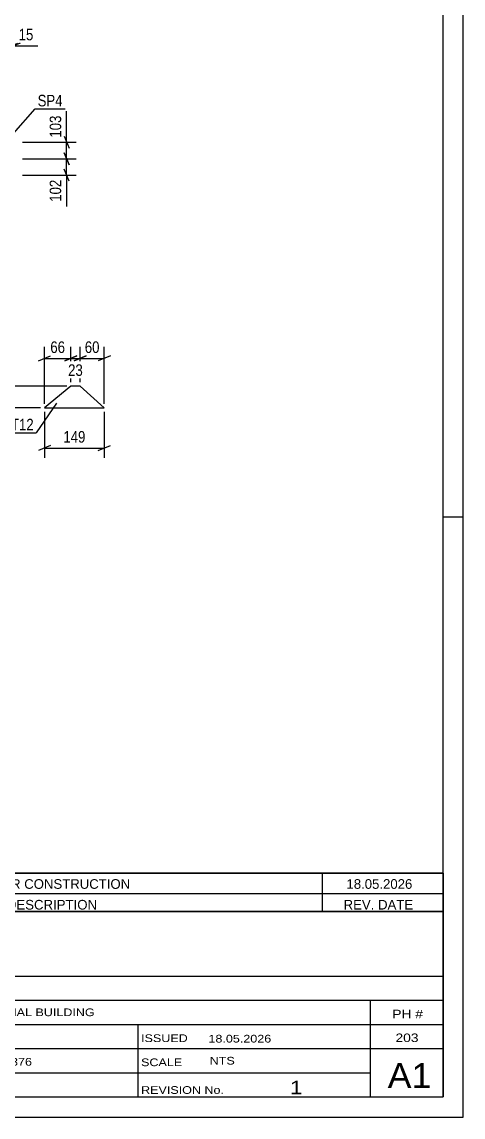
# Model space of a CAD drawing. Header units: millimetres. Extents: x 0 to 841, y 0 to 594.
# Drawn here: x 731.3 to 841, y 0 to 272 of the extents above; entities that cross this region are included whole.
import ezdxf

# ---------------------------------------------------------------- set-up
doc = ezdxf.new("R2010")
doc.units = ezdxf.units.MM
doc.styles.add('Arial Narrow', font='ARIALN.TTF', dxfattribs={"height": 0.2})

# ---------------------------------------------------------------- blocks, each defined once
blk = doc.blocks.new('Unknown-247305129-1135')
at = {"color": 5, "linetype": 'Continuous'}
for p, q in [((841, 0), (841, 594)), ((836, 5), (836, 589)), ((841, 149), (836, 149)), ((5, 5), (836, 5)), ((0, 0), (841, 0))]:
    blk.add_line(p, q, dxfattribs=at)
blk = doc.blocks.new('Part-247305129-1677 - 1661')
at = {"color": 2, "linetype": 'Continuous'}
for p, q in [((743.49, 181.56), (736.92, 176.16)), ((745.77, 181.52), (743.49, 181.56)), ((751.8, 176.16), (745.77, 181.52)), ((736.92, 176.16), (751.8, 176.16))]:
    blk.add_line(p, q, dxfattribs=at)
blk = doc.blocks.new('StraightDimension-247305129-36673 - 4580')
at = {"color": 7, "linetype": 'Continuous'}
for p, q in [((731.43, 242.13), (744.83, 242.13)), ((741.83, 243.63), (743.03, 240.63)), ((742.43, 238.01), (742.43, 242.13)), ((743.03, 236.51), (741.83, 239.51)), ((731.43, 238.01), (744.83, 238.01))]:
    blk.add_line(p, q, dxfattribs=at)
at = {"color": 0}
blk.add_wipeout([(741.68, 249.34), (737.48, 249.34), (737.48, 242.65), (741.68, 242.65)], dxfattribs=at)
at = {"color": 7, "linetype": 'Continuous'}
blk.add_line((742.43, 242.13), (742.43, 249.86), dxfattribs=at)
blk.add_line((742.43, 242.13), (742.43, 249.86), dxfattribs=at)
at = {"color": 3, "style": 'Arial Narrow'}
blk.add_text('103', height=2.863, rotation=90.0002, dxfattribs=at).set_placement((741.08, 243.25))
blk = doc.blocks.new('StraightDimension-247305129-4894 - 4580')
at = {"color": 7, "linetype": 'Continuous'}
for p, q in [((727.29, 265.49), (730.29, 266.69)), ((730.89, 266.69), (727.89, 265.49)), ((728.79, 245.53), (728.79, 268.94)), ((729.39, 245.53), (729.39, 268.94)), ((728.79, 266.09), (729.39, 266.09))]:
    blk.add_line(p, q, dxfattribs=at)
at = {"color": 0}
blk.add_wipeout([(734.77, 266.84), (734.77, 271.04), (729.91, 271.04), (729.91, 266.84)], dxfattribs=at)
at = {"color": 7, "linetype": 'Continuous'}
blk.add_line((729.39, 266.09), (735.3, 266.09), dxfattribs=at)
blk.add_line((729.39, 266.09), (735.3, 266.09), dxfattribs=at)
at = {"color": 3, "style": 'Arial Narrow'}
blk.add_text('15', height=2.863, dxfattribs=at).set_placement((730.51, 267.44))
blk = doc.blocks.new('StraightDimension-247305129-36674 - 4580')
at = {"color": 7, "linetype": 'Continuous'}
for p, q in [((741.83, 239.51), (743.03, 236.51)), ((731.43, 238.01), (744.83, 238.01)), ((742.43, 233.93), (742.43, 238.01)), ((731.43, 233.93), (744.83, 233.93)), ((743.03, 232.43), (741.83, 235.43))]:
    blk.add_line(p, q, dxfattribs=at)
at = {"color": 0}
blk.add_wipeout([(741.68, 233.4), (737.48, 233.4), (737.48, 226.72), (741.68, 226.72)], dxfattribs=at)
at = {"color": 7, "linetype": 'Continuous'}
blk.add_line((742.43, 233.93), (742.43, 226.19), dxfattribs=at)
blk.add_line((742.43, 233.93), (742.43, 226.19), dxfattribs=at)
at = {"color": 3, "style": 'Arial Narrow'}
blk.add_text('102', height=2.863, rotation=90.0002, dxfattribs=at).set_placement((741.08, 227.32))
blk = doc.blocks.new('StraightDimension-247305129-1686 - 1661')
at = {"color": 7, "linetype": 'Continuous'}
for p, q in [((736.92, 175.16), (736.92, 163.76)), ((751.8, 175.16), (751.8, 163.76)), ((738.42, 166.76), (735.42, 165.56)), ((736.92, 166.16), (751.8, 166.16)), ((750.3, 165.56), (753.3, 166.76))]:
    blk.add_line(p, q, dxfattribs=at)
at = {"color": 0}
blk.add_wipeout([(747.7, 166.91), (747.7, 171.11), (741.02, 171.11), (741.02, 166.91)], dxfattribs=at)
at = {"color": 3, "style": 'Arial Narrow'}
blk.add_text('149', height=2.863, dxfattribs=at).set_placement((741.62, 167.51))
blk = doc.blocks.new('StraightDimension-247305129-1693 - 1661')
at = {"color": 7, "linetype": 'Continuous'}
for p, q in [((736.92, 177.16), (736.92, 191.28)), ((743.49, 182.56), (743.49, 191.28)), ((735.42, 187.83), (738.42, 189.03)), ((736.92, 188.43), (743.49, 188.43)), ((744.99, 189.03), (741.99, 187.83))]:
    blk.add_line(p, q, dxfattribs=at)
at = {"color": 0}
blk.add_wipeout([(742.63, 189.18), (742.63, 193.38), (737.78, 193.38), (737.78, 189.18)], dxfattribs=at)
at = {"color": 3, "style": 'Arial Narrow'}
blk.add_text('66', height=2.863, dxfattribs=at).set_placement((738.38, 189.78))
blk = doc.blocks.new('StraightDimension-247305129-1679 - 1661')
at = {"color": 7, "linetype": 'Continuous'}
for p, q in [((727.14, 183.06), (728.34, 180.06)), ((742.49, 181.56), (724.89, 181.56)), ((727.74, 176.16), (727.74, 181.56)), ((728.34, 174.66), (727.14, 177.66)), ((735.92, 176.16), (724.89, 176.16))]:
    blk.add_line(p, q, dxfattribs=at)
at = {"color": 0}
blk.add_wipeout([(726.99, 186.94), (722.79, 186.94), (722.79, 182.09), (726.99, 182.09)], dxfattribs=at)
at = {"color": 7, "linetype": 'Continuous'}
blk.add_line((727.74, 181.56), (727.74, 187.47), dxfattribs=at)
blk.add_line((727.74, 181.56), (727.74, 187.47), dxfattribs=at)
at = {"color": 3, "style": 'Arial Narrow'}
blk.add_text('54', height=2.863, rotation=90.0002, dxfattribs=at).set_placement((726.39, 182.69))
blk = doc.blocks.new('StraightDimension-247305129-1707 - 1661')
at = {"color": 7, "linetype": 'Continuous'}
for p, q in [((745.77, 182.52), (745.77, 191.28)), ((751.8, 177.16), (751.8, 191.28)), ((744.27, 187.83), (747.27, 189.03)), ((745.77, 188.43), (751.8, 188.43)), ((753.3, 189.03), (750.3, 187.83))]:
    blk.add_line(p, q, dxfattribs=at)
at = {"color": 0}
blk.add_wipeout([(751.21, 189.18), (751.21, 193.38), (746.35, 193.38), (746.35, 189.18)], dxfattribs=at)
at = {"color": 3, "style": 'Arial Narrow'}
blk.add_text('60', height=2.863, dxfattribs=at).set_placement((746.95, 189.78))
blk = doc.blocks.new('StraightDimension-247305129-1699 - 1661')
at = {"color": 7, "linetype": 'Continuous'}
for p, q in [((743.49, 182.56), (743.49, 190.83)), ((745.77, 182.52), (745.77, 190.83)), ((741.99, 187.83), (744.99, 189.03)), ((743.49, 188.43), (745.77, 188.43)), ((747.27, 189.03), (744.27, 187.83))]:
    blk.add_line(p, q, dxfattribs=at)
at = {"color": 0}
blk.add_wipeout([(747.05, 183.48), (747.05, 187.68), (742.2, 187.68), (742.2, 183.48)], dxfattribs=at)
at = {"color": 3, "style": 'Arial Narrow'}
blk.add_text('23', height=2.863, dxfattribs=at).set_placement((742.8, 184.08))
blk = doc.blocks.new('Unknown-247305129-39672')
at = {"color": 7, "linetype": 'Continuous'}
for p, q in [((676, 51.05), (676, 5)), ((676, 51.05), (836, 51.05)), ((836, 51), (836, 5)), ((676, 35), (836, 35)), ((716.14, 35), (716.14, 5)), ((676, 29), (836, 29)), ((818, 5.05), (818, 29.05)), ((676, 23), (836, 23)), ((760.14, 23), (760.14, 5)), ((676, 17), (836, 17)), ((676, 11), (818, 11)), ((676, 5), (836, 5))]:
    blk.add_line(p, q, dxfattribs=at)
at = {"color": 7, "style": 'Arial Narrow'}
for s, height, width, p in [('DRAWING TITLE', 1.9089, 1.425378, (680.88, 30.61)), ('TRUSS', 1.909, 1.425378, (717.81, 30.59)), ('CONTRACT', 1.909, 1.425378, (680.88, 24.71)), ('TERMINAL BUILDING', 1.9089, 1.425378, (718.06, 25.07)), ('MODELLED BY', 1.9089, 1.425378, (680.88, 18.98)), ('GSK', 1.909, 1.425378, (717.88, 19.04)), ('ISSUED', 1.909, 1.425378, (760.94, 18.64)), ('18.05.2026', 1.909, 1.425378, (777.69, 18.52)), ('CONTRACT NO', 1.9089, 1.425378, (680.88, 12.66)), ('AN-C-1376', 1.909, 1.425378, (718.23, 12.78)), ('SCALE', 1.909, 1.425378, (760.94, 12.65)), ('A1', 6.204, 1.25, (822.24, 7.2)), ('DRAWING No', 1.909, 1.425378, (680.56, 7)), ('[TR.38]', 1.909, 1.425378, (718.46, 6.99)), ('1', 3.34, 1.5, (797.91, 5.68)), ('REVISION No.', 1.9089, 1.425378, (760.94, 5.77))]:
    blk.add_text(s, height=height, dxfattribs=dict(at, width=width)).set_placement(p)
at = {"color": 7, "linetype": 'Continuous', "style": 'Arial Narrow'}
for s, height, width, p in [('PH #', 2.1, 1.42538, (823.4, 24.55)), ('203', 2.1, 1.42538, (824.19, 18.65)), ('NTS', 1.909, 1.425378, (778, 13.05))]:
    blk.add_text(s, height=height, dxfattribs=dict(at, width=width)).set_placement(p)
blk = doc.blocks.new('Unknown-247305129-39675')
at = {"color": 7, "linetype": 'Continuous'}
for p, q in [((676, 60.55), (836, 60.55)), ((836, 60.55), (676, 60.55)), ((676, 60.55), (676, 55.55)), ((685, 60.55), (685, 55.55)), ((709, 60.55), (709, 55.55)), ((806, 60.55), (806, 55.55)), ((836, 60.55), (836, 55.55)), ((676, 55.55), (836, 55.55)), ((676, 55.55), (676, 51.05)), ((676, 55.55), (836, 55.55)), ((685, 55.55), (685, 51.05)), ((709, 55.55), (709, 51.05)), ((806, 55.55), (806, 51.05)), ((836, 55.55), (836, 51.05)), ((836, 51.05), (676, 51.05))]:
    blk.add_line(p, q, dxfattribs=at)
at = {"color": 7, "linetype": 'Continuous', "style": 'Arial Narrow'}
for s, height, width, p in [('1', 2.39, 1.196471, (679.16, 56.7)), ('0', 2.39, 1.196471, (694, 56.7)), ('ISSUED FOR CONSTRUCTION', 2.3861, 1.196471, (711, 56.7)), ('18.05.2026', 2.386, 1.196471, (812, 56.7)), ('No', 2.386, 1.2, (677.54, 51.55)), ('REV MARK', 2.386, 1.2, (686, 51.55)), ('REVISION DESCRIPTION', 2.3861, 1.2, (711, 51.55)), ('REV. DATE', 2.386, 1.2, (811.28, 51.55))]:
    blk.add_text(s, height=height, dxfattribs=dict(at, width=width)).set_placement(p)
blk = doc.blocks.new('Mark-247305129-4705 - 4580')
at = {"color": 0}
blk.add_wipeout([(741.43, 251.02), (741.43, 254.02), (735.22, 254.02), (735.22, 251.02)], dxfattribs=at)
blk.add_wipeout([(741.43, 251.02), (741.43, 254.02), (735.22, 254.02), (735.22, 251.02)], dxfattribs=at)
at = {"color": 30, "linetype": 'Continuous'}
for p, q in [((729.21, 244.26), (734.62, 250.42)), ((734.62, 250.42), (742.03, 250.42))]:
    blk.add_line(p, q, dxfattribs=at)
at = {"color": 3, "style": 'Arial Narrow'}
blk.add_text('SP4', height=2.863, dxfattribs=at).set_placement((735.22, 251.02))
blk = doc.blocks.new('Mark-247305129-1673 - 1661')
at = {"color": 0}
blk.add_wipeout([(734.26, 170.56), (734.26, 173.56), (726.4, 173.56), (726.4, 170.56)], dxfattribs=at)
blk.add_wipeout([(734.26, 170.56), (734.26, 173.56), (726.4, 173.56), (726.4, 170.56)], dxfattribs=at)
at = {"color": 30, "linetype": 'Continuous'}
for p in [(739.94, 177.27), (725.8, 169.96)]:
    blk.add_line(p, (734.86, 169.96), dxfattribs=at)
at = {"color": 3, "style": 'Arial Narrow'}
blk.add_text('ST12', height=2.863, dxfattribs=at).set_placement((726.4, 170.56))

msp = doc.modelspace()

# ---------------------------------------------------------------- block references
for name in ['Unknown-247305129-1135', 'Part-247305129-1677 - 1661', 'Unknown-247305129-39675', 'Unknown-247305129-39672']:
    msp.add_blockref(name, (0, 0))

# ---------------------------------------------------------------- next in the draw order: block references
for name in ['StraightDimension-247305129-36673 - 4580', 'StraightDimension-247305129-1693 - 1661', 'StraightDimension-247305129-1686 - 1661']:
    msp.add_blockref(name, (0, 0))

# ---------------------------------------------------------------- next in the draw order: block references
for name in ['StraightDimension-247305129-4894 - 4580', 'StraightDimension-247305129-36674 - 4580', 'StraightDimension-247305129-1707 - 1661', 'StraightDimension-247305129-1679 - 1661']:
    msp.add_blockref(name, (0, 0))

# ---------------------------------------------------------------- next in the draw order: block references
for name in ['Mark-247305129-4705 - 4580', 'StraightDimension-247305129-1699 - 1661', 'Mark-247305129-1673 - 1661']:
    msp.add_blockref(name, (0, 0))

doc.saveas('drawing.dxf')
